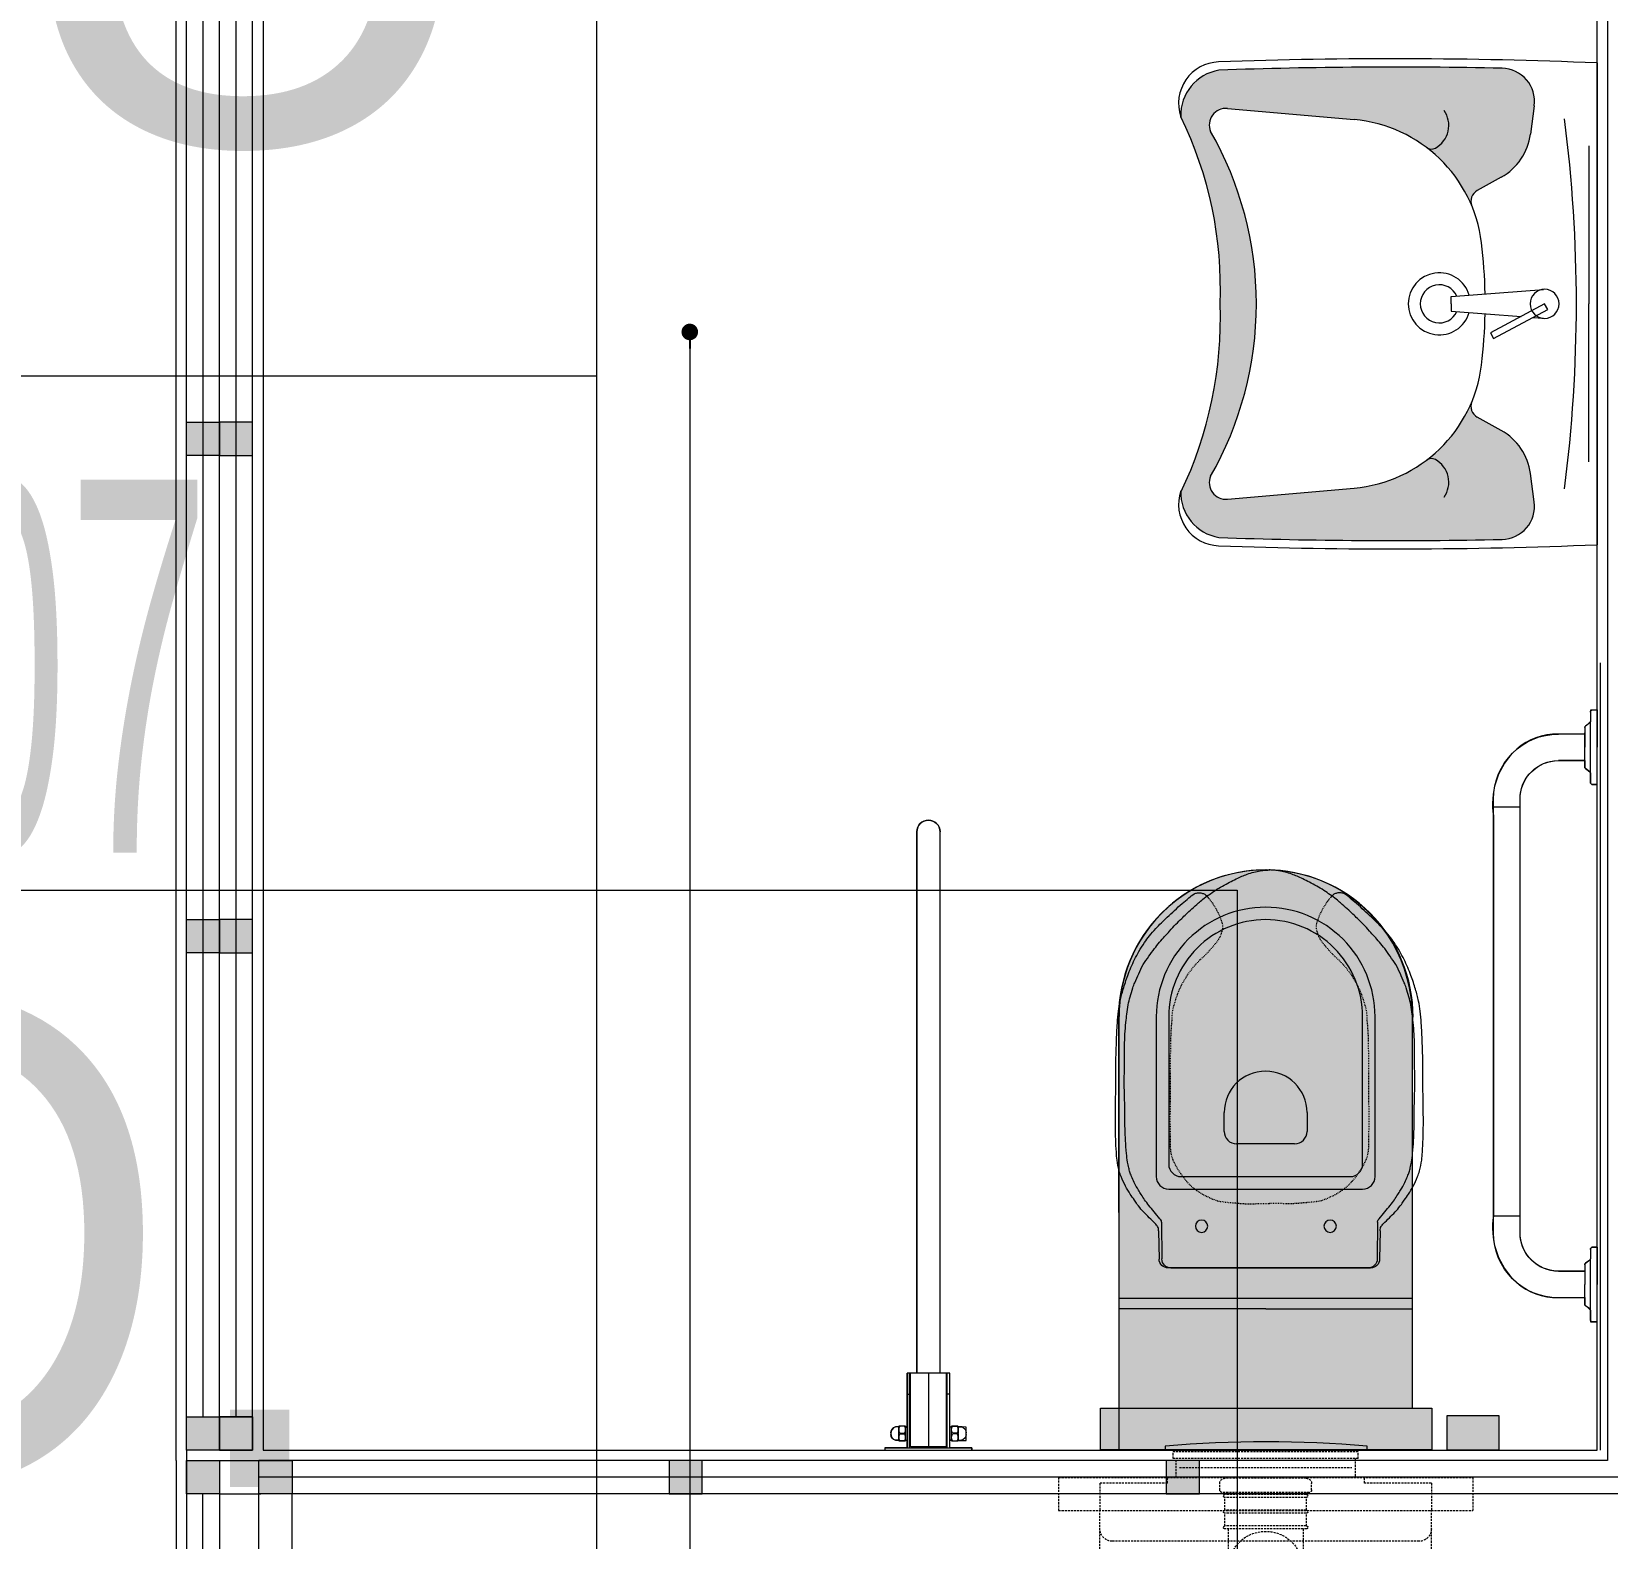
# Model space of a CAD drawing. Extents: x -9058 to 11890, y 0 to 4205.
# Drawn here: x 3387.6 to 3577.8, y 3379.7 to 3561.5 of the extents above; entities that cross this region are included whole.
import ezdxf
from ezdxf.enums import TextEntityAlignment as Align

# ---------------------------------------------------------------- set-up
doc = ezdxf.new("R2010")
doc.units = 0
doc.header["$MEASUREMENT"] = 0
doc.linetypes.add('DASHED2', pattern=[0.375, 0.25, -0.125])
doc.linetypes.add('DOT2', pattern=[0.125, 0, -0.125])
doc.layers.get('0').update_dxf_attribs({"color": 9, "lineweight": 9})
for name, color, linetype, lineweight in [('03S', 255, 'Continuous', 9), ('06D', 9, 'Continuous', 9), ('10', 9, 'Continuous', 9), ('11', 9, 'Continuous', 9), ('40A', 9, 'Continuous', 9), ('M-TEFRIS2-015', 129, 'Continuous', 9), ('M-TEFRIS2-015 @ 20', 129, 'Continuous', 9)]:
    doc.layers.add(name, color=color, linetype=linetype, lineweight=lineweight)
doc.styles.add('Arial', font='arial.ttf', dxfattribs={"height": 2.5})
doc.styles.add('MuuM_TEXT-STANDART', font='ARIALN.TTF')
doc.dimstyles.new('MuuM_Annotative', dxfattribs={"dimscale": 0.1, "dimtxt": 2, "dimasz": 1, "dimexe": 1, "dimexo": 1, "dimgap": 1, "dimtad": 1, "dimdec": 1, "dimrnd": 0.5, "dimdsep": 46, "dimtxsty": 'MuuM_TEXT-STANDART', "dimblk": 'ARCHTICK', "dimcen": 0, "dimdle": 0.15, "dimclrd": 256, "dimclre": 256, "dimclrt": 256, "dimadec": 0, "dimazin": 0, "dimtfac": 5, "dimtdec": 1, "dimtix": 1, "dimtmove": 2, "dimatfit": 3, "dimldrblk": 'DOT', "dimfxl": 3, "dimfxlon": 1, "dimtolj": 1, "dimlwd": -1, "dimlwe": -1, "dimarcsym": 0})

# ---------------------------------------------------------------- blocks, each defined once
blk = doc.blocks.new('h t batı pln')
for p, q in [((-52.5, 0), (52.5, 0)), ((-52.5, -2.999999999985448), (-52.5, 0)), ((52.5, -2.999999999985448), (52.5, 0)), ((-52.5, -2.999999999985448), (52.5, -2.999999999985448)), ((-35.75, -11.86336515245784), (-39.74999999994179, -11.86336515245784)), ((-35.75, -11.86336515245784), (-39.74999999994179, -11.86336515245784)), ((-35.75, -11.61336515245784), (-35.75, -19.51336515245202)), ((-35.75, -19.51336515245202), (-35.75, -11.86336515245784)), ((-28.25, -11.11336515245784), (-35.25, -11.11336515245784)), ((-27.75, -11.61336515245784), (-27.75, -28.38663484755671)), ((-27.75, -12.17257725773379), (-25.75, -12.17257725773379)), ((-25.75, -2.999999999985448), (-25.75, -92.99999999998545)), ((-25.75, -27.82742274226621), (-25.75, -12.17257725773379)), ((-22.75, -2.999999999985448), (-22.75, -92.99999999998545)), ((-21.74999999994179, -3.999999999985448), (-21.74999999994179, -92.99999999998545)), ((21.75, -3.999999999985448), (-21.74999999994179, -3.999999999985448)), ((0, -92.99999999998545), (0, -3.999999999985448)), ((21.75, -3.999999999985448), (21.75, -92.99999999998545)), ((22.75000000005821, -2.999999999985448), (22.75000000005821, -92.99999999998545)), ((25.75000000005821, -2.999999999985448), (25.75000000005821, -92.99999999998545)), ((27.75000000005821, -12.17257725771924), (25.75000000005821, -12.17257725771924)), ((27.75000000005821, -11.61336515244329), (27.75000000005821, -28.38663484754216)), ((28.25000000005821, -11.11336515245784), (35.25000000005821, -11.11336515245784)), ((35.75000000005821, -11.61336515244329), (35.75000000005821, -19.51336515245202)), ((35.75000000005821, -19.51336515245202), (35.75000000005821, -11.86336515242874)), ((35.75000000005821, -11.86336515242874), (39.75, -11.86336515242874)), ((35.75000000005821, -11.86336515242874), (39.75000000011642, -11.86336515242874)), ((-35.75, -28.13663484755671), (-39.74999999994179, -28.13663484755671)), ((-35.75, -28.13663484755671), (-39.74999999994179, -28.13663484755671)), ((-35.75, -19.51336515245202), (-35.75, -28.13663484755671)), ((-35.75, -28.38663484755671), (-35.75, -20.48663484754797)), ((-28.25, -28.88663484754216), (-35.25, -28.88663484754216)), ((-34.5, -19.51336515245202), (-29, -19.51336515245202)), ((-34.5, -20.48663484754797), (-29, -20.48663484754797)), ((-27.75, -27.82742274226621), (-25.75, -27.82742274226621)), ((27.75000000005821, -27.82742274226621), (25.75000000005821, -27.82742274226621)), ((28.25000000005821, -28.88663484754216), (35.25000000005821, -28.88663484754216)), ((34.50000000005821, -19.51336515245202), (29.00000000005821, -19.51336515245202)), ((34.50000000005821, -20.48663484754797), (29.00000000005821, -20.48663484754797)), ((35.75000000005821, -19.51336515245202), (35.75000000005821, -28.13663484754215)), ((35.75000000005821, -28.38663484754216), (35.75000000005821, -20.48663484754797)), ((35.75000000005821, -28.13663484754215), (39.75000000011642, -28.13663484754215)), ((35.75000000005821, -28.13663484754215), (39.75000000011642, -28.13663484754215)), ((-25.75, -67.5), (-22.74999999988359, -67.5)), ((25.75000000005821, -67.5), (22.75000000005821, -67.5)), ((25.75000000005821, -92.99999999998545), (-25.75, -92.99999999998545)), ((-14, -92.99999999998545), (-14, -746)), ((14.00000000005821, -92.99999999998545), (14.00000000005821, -746))]:
    blk.add_line(p, q)
blk.add_lwpolyline([(35.75000000005821, -11.61336515244329), (45.37845855567139, -11.65464564939611), (45.37253734230762, -27.64999999999418), (35.75000000005821, -28.38663484754216, -0.4142135623752261), (35.25000000005821, -28.88663484754216), (28.25000000005821, -28.88663484754216, -0.4142135623720295), (27.75000000005821, -28.38663484754216), (27.75000000005821, -27.82742274226621), (25.75000000005821, -27.82742274226621), (25.75000000005821, -92.99999999998545), (14.00000000005821, -92.99999999998545), (14.00000000005821, -746, -0.99999999999974), (-14, -746), (-14, -92.99999999998545), (-25.75, -92.99999999998545), (-25.75, -27.82742274226621), (-27.75, -27.82742274226621), (-27.75, -28.38663484755671, -0.4142135623656362), (-28.25, -28.88663484754216), (-35.25, -28.88663484754216, -0.4142135623645708), (-35.75, -28.38663484755671), (-35.75, -28.13663484755671), (-39.74999999994179, -28.13663484754215, -0.6926907430215681), (-39.75, -11.86336515245784), (-35.75, -11.86336515245784), (-35.75, -11.61336515245784, -0.4142135623688329), (-35.25, -11.11336515245784), (-28.25, -11.11336515245784, -0.4142135623688329), (-27.75, -11.61336515244329), (-27.75, -12.17257725773379), (-25.75, -12.17257725773379), (-25.75, -2.999999999985448), (-52.5, -2.999999999985448), (-52.5, 0), (52.5, 0), (52.5, -2.999999999985448), (25.75000000005821, -2.999999999985448), (25.75000000005821, -12.17257725771924), (27.75000000005821, -12.17257725771924), (27.75000000005821, -11.61336515244329, -0.4142135623752261), (28.25000000005821, -11.11336515245784, 3.768e-12), (35.25000000005821, -11.11336515245784, -0.4142135623688329)], format="xyb", close=True)
for centre, radius, start, end in [((-38.22732107021147, -18.85267914019641), 7.153255282893407, 102.2903118151455, 181.3942437422629), ((-35.25, -11.61336515244329), 0.5, 90, 180), ((-26.56207706138957, -15.31336515244038), 8.980569056545226, 152.1164294485681, 207.8835705514319), ((-36.93792293855222, -15.31336515244038), 8.980569056545226, 332.1164294485682, 27.88357055143193), ((-28.25, -11.61336515244329), 0.5, 0, 90), ((28.25000000005821, -11.61336515244329), 0.5, 90, 180), ((36.93792293872685, -15.31336515244038), 8.980569056545226, 152.1164294485681, 207.8835705514319), ((26.56207706138957, -15.31336515244038), 8.980569056545226, 332.1164294485682, 27.88357055143193), ((35.25000000005821, -11.61336515244329), 0.5, 0, 90), ((38.2273210703861, -18.85267914019641), 7.153255282893407, 358.6057562577371, 77.70968818485447), ((-38.22732107021147, -21.14732085978904), 7.153255282893407, 178.6057562577371, 257.7096881848545), ((-65.3725373422494, -19.51336515245202), 20, 358.6057562577371, 1.394243742262903), ((-65.3725373422494, -20.48663484754797), 20, 358.6057562577371, 1.394243742262903), ((-35.25, -28.38663484755671), 0.5, 180, 270), ((-26.56207706138957, -24.68663484754507), 8.980569056545226, 152.1164294485681, 207.8835705514319), ((-36.93792293855222, -24.68663484754507), 8.980569056545226, 332.1164294485682, 27.88357055143193), ((-28.25, -28.38663484755671), 0.5, 270, 0), ((28.25000000005821, -28.38663484754216), 0.5, 180, 270), ((36.93792293872685, -24.68663484754507), 8.980569056545226, 152.1164294485681, 207.8835705514319), ((26.56207706138957, -24.68663484754507), 8.980569056545226, 332.1164294485682, 27.88357055143193), ((35.25000000005821, -28.38663484754216), 0.5, 270, 0), ((38.2273210703861, -21.14732085978904), 7.153255282893407, 282.2903118151455, 1.394243742262903), ((65.37253734230764, -19.51336515242292), 20, 178.6057562577371, 181.3942437422629), ((65.37253734230764, -20.48663484754797), 20, 178.6057562577371, 181.3942437422629), ((0, -746), 14, 180, 0)]:
    blk.add_arc(centre, radius, start, end)
blk = doc.blocks.new('45 lik t b')
for p, q in [((-45.28235446524559, 1.819e-12), (-0.2823544652455894, 1.819e-12)), ((-45.28235446524559, 1.819e-12), (-45.28235446524559, -5.499999999998182)), ((44.7176455347544, 0), (-0.2823544652455894, 1.819e-12)), ((44.7176455347544, -5.499999999998182), (44.7176455347544, 0)), ((602.9425501113, 1.819e-12), (647.9425501113, 1.819e-12)), ((602.9425501113, 1.819e-12), (602.9425501113, -5.499999999998182)), ((692.9425501113001, 0), (647.9425501113, 1.819e-12)), ((692.9425501113001, -5.499999999998182), (692.9425501113001, 0)), ((-42.7823544652456, -7.999999999998182), (-31.31159025583111, -7.999999999998182)), ((-31.31159025583111, -7.999999999998182), (30.74688132533629, -7.999999999998182)), ((-29.6841233134146, -8.83752361255756), (-25.88058561707658, -14.16247638743698)), ((-24.25311867466371, -14.99999999999818), (-0.2823544652455894, -14.99999999999818)), ((-16.28191411354055, -14.99999999999818), (-16.28191411354055, -46.49995053399289)), ((23.68840974416889, -14.99999999999818), (-0.2823544652455894, -14.99999999999818)), ((15.71808588645945, -14.99999999999818), (15.71808588645945, -46.49995053399289)), ((29.11941438292343, -8.83752361255756), (25.3158766865854, -14.16247638743698)), ((42.2176455347544, -7.999999999998182), (30.74688132533629, -7.999999999998182)), ((605.4425501113001, -7.999999999998182), (616.9133143207147, -7.999999999998182)), ((616.9133143207147, -7.999999999998182), (678.9717859018821, -7.999999999998182)), ((618.5407812631311, -8.83752361255756), (622.344318959469, -14.16247638743698)), ((623.9717859018818, -14.99999999999818), (647.9425501113, -14.99999999999818)), ((630.4425205441183, -14.99995053399288), (665.4425205441183, -14.99995053399288)), ((631.9425205441183, -14.99995053399288), (631.9425205441183, -46.49995053399289)), ((671.9133143207144, -14.99999999999818), (647.9425501113, -14.99999999999818)), ((663.9425205441185, -14.99995053399288), (663.9425205441185, -46.49995053399289)), ((677.3443189594691, -8.83752361255756), (673.5407812631311, -14.16247638743698)), ((690.4425501113001, -7.999999999998182), (678.9717859018821, -7.999999999998182)), ((62.21808588645946, -92.99995053399289), (82.24024478317733, -92.99995053399289)), ((82.24024478317733, -92.99995053399289), (575.791732728554, -92.99995053399469)), ((82.24024478317733, -92.99995053399289), (82.24024478317733, -124.9999505339929)), ((575.791732728554, -92.99995053399469), (585.4425205441183, -92.99995053399469)), ((575.791732728554, -92.99995053399469), (575.791732728554, -124.9999505339929)), ((62.21808588645946, -124.9999505339929), (82.24024478317733, -124.9999505339929)), ((82.24024478317733, -124.9999505339929), (575.791732728554, -124.9999505339929)), ((575.791732728554, -124.9999505339929), (585.4425205441183, -124.9999505339929))]:
    blk.add_line(p, q)
blk.add_lwpolyline([(585.442109759595, -92.99995053399469), (585.442109759595, -92.99995053399469, 0.3776893869580036), (631.5717800689526, -52.35687098334164), (631.942109759595, -15), (623.9717859018855, -15, -0.2422133274481172), (622.344318959469, -14.1624763874388), (618.5407812631346, -8.837523612563018, 0.2422133274502832), (616.9133143207182, -8), (605.4425501113001, -8, -0.4142135623716032), (602.9425501113, -5.5), (602.9425501113, -1.819e-12), (692.9425501113001, 0), (692.9330252154978, -8), (678.9717859018856, -8, 0.05111385992745), (673.5407812631311, -14.16247638743698, -0.2422133274521752), (671.9133143207182, -15), (663.5921410066658, -15), (663.5921410066658, -53.90418014156967, -0.1892416890484242), (640.9499920827402, -102.007832857138, -0.2348335715597102), (565.4199508628772, -124.9999505339947), (565.4199508628772, -124.9999505339947), (82.52259924842292, -124.9999505339947, -0.2348335715597102), (6.99255802855987, -102.007832857138, -0.1892416890484242), (-15.64959089536569, -53.90418014156967), (-15.64959089536569, -15), (-23.97076420941812, -15, -0.2422133274521752), (-25.59823115183099, -14.16247638743698, 0.05111385992745), (-31.02923579058552, -8), (-44.99047510419769, -8), (-45, 0), (45, -1.819e-12), (45, -5.5, -0.4142135623716032), (42.5, -8), (31.02923579058188, -8, 0.2422133274502832), (29.40176884816537, -8.837523612563018), (25.59823115183099, -14.1624763874388, -0.2422133274481172), (23.97076420941449, -15), (16.00044035170504, -15), (16.37077004234743, -52.35687098334164, 0.3776893869580036), (62.50044035170502, -92.99995053399469)], format="xyb", close=True)
for centre, radius, start, end in [((-42.7823544652456, -5.499999999998182), 2.5, 180, 270), ((-31.31159025583111, -9.99999999999818), 2, 35.53767779193804, 90), ((-24.25311867466371, -12.99999999999818), 2, 215.537677791938, 270), ((23.68840974416889, -12.99999999999818), 2, 270, 324.4623222080619), ((30.74688132533629, -9.99999999999818), 2, 90, 144.4623222080619), ((42.2176455347544, -5.499999999998182), 2.5, 270, 0), ((605.4425501113001, -5.499999999998182), 2.5, 180, 270), ((616.9133143207147, -9.99999999999818), 2, 35.53767779193804, 90), ((623.9717859018818, -12.99999999999818), 2, 215.537677791938, 270), ((671.9133143207144, -12.99999999999818), 2, 270, 324.4623222080619), ((678.9717859018821, -9.99999999999818), 2, 90, 144.4623222080619), ((690.4425501113001, -5.499999999998182), 2.5, 270, 0), ((62.21808588645946, -46.49995053399289), 78.5, 180, 270), ((62.21808588645946, -46.49995053399289), 46.5, 180, 270), ((585.4425205441183, -46.49995053399289), 78.5, 270, 0), ((585.4425205441183, -46.49995053399289), 46.5, 270, 0)]:
    blk.add_arc(centre, radius, start, end)
blk = doc.blocks.new('rez pln')
at = {"linetype": 'DASHED2'}
for p, q in [((18.5, -3.5), (-18.5, -3.5)), ((-20, -5), (-20, -11.5)), ((-4.518749999999272, -9.300000000001091), (-4.518749999999272, -4.5)), ((4.518750000002909, -9.300000000001091), (4.518750000002909, -4.5)), ((20, -5), (20, -11.5)), ((18.5, -7.800000000001091), (-18.5, -7.800000000001091)), ((4.92499996945844, -9.300000100000034), (-4.924999999999272, -9.300000000001091)), ((-4.910000599997146, -9.649355908995858), (-4.910000599997146, -11.2006440910045)), ((4.910000600000785, -9.649355908995858), (-4.910000599997146, -9.649355908995858)), ((4.910000600000785, -11.20064409100996), (-4.910000599997146, -11.20064409100996)), ((4.910000600000785, -9.649355908995858), (4.910000600000785, -11.2006440910045)), ((-25, -15.5), (-25, -11.5)), ((-25, -11.5), (25, -11.5)), ((-20, -14.80000000000109), (-20, -11.5)), ((-4.910000599997146, -11.54935590899549), (-4.910000599997146, -13.10064409100414)), ((4.910000600000785, -11.54935590900277), (-4.910000599997146, -11.54935590900277)), ((4.910000600000785, -13.10064409101687), (-4.910000599997146, -13.10064409101687)), ((4.910000600000785, -11.54935590899549), (4.910000600000785, -13.10064409100414)), ((20, -14.80000000000109), (20, -11.5)), ((25, -15.5), (25, -11.5)), ((-11.84944367137723, -14.80000000000109), (-20, -14.80000000000109)), ((-11.84944367137723, -14.80000000000109), (-11.84944367137723, -15.5)), ((-5.549999999999272, -14), (-5.549999999999272, -14.77267380000012)), ((5.249999989529896, -13.70000009999967), (-5.25, -13.70000000000073)), ((-4.910000599997146, -13.44935590899513), (-4.910000599997146, -13.70000000000073)), ((4.910000600000785, -13.4493559090024), (-4.910000599997146, -13.4493559090024)), ((4.910000600000785, -13.44935590899513), (4.910000600000785, -13.70000000000073)), ((5.550000000002909, -14), (5.550000000002909, -14.77267380000012)), ((20, -14.80000000000109), (11.9400447286207, -14.80000000000109)), ((11.9400447286207, -14.80000000000109), (11.9400447286207, -15.5)), ((-25, -15.5), (25, -15.5)), ((-10.79999999999927, -15.5), (-10.79999999999927, -17.79435496978112)), ((-10.39999999999781, -16.70000000000072), (10.40000000000145, -16.70000000000072)), ((4.895590535554219, -15.39999999999963), (-4.920570597209006, -15.39999999999963)), ((10.80000000000291, -17.79435496978112), (10.80000000000291, -15.5)), ((11.15000000000145, -17.79435496978112), (-11.14999999999781, -17.79435496978112)), ((-11.14999999999781, -17.79435496978112), (-11.14999999999781, -18.5943549697804)), ((11.15000000000145, -18.5943549697804), (-11.14999999999781, -18.5943549697804)), ((11.15000000000145, -17.79435496978112), (11.15000000000145, -18.5943549697804))]:
    blk.add_line(p, q, dxfattribs=at)
for centre, radius, start, end in [((0, -4.5), 4.5, 7.662256000009674, 172.3377439999903), ((-18.5, -5), 1.5, 90, 180), ((18.5, -5), 1.5, 0, 90), ((0, -4.5), 4.5, 172.3377439999903, 7.662256000009674), ((-18.5, -9.300000000001091), 1.5, 90, 180), ((-4.924999999999272, -9.475000000000364), 0.1749999, 89.9999900000511, 274.916905983694), ((4.925000000002909, -9.475000000000364), 0.1749999, 265.0830940163061, 90.00000999994889), ((18.5, -9.300000000001091), 1.5, 0, 90), ((-4.924999999999272, -11.375), 0.1749999, 85.08309401630612, 274.916905983694), ((4.925000000002909, -11.375), 0.1749999, 265.0830940163061, 94.91690598369385), ((-4.924999999999272, -13.27499999999963), 0.1749999, 85.08309401630612, 274.916905983694), ((4.925000000002909, -13.27499999999963), 0.1749999, 265.0830940163061, 94.91690598369385), ((-4.908080566379794, -14.75803413862559), 0.6420873523449439, 181.3064792407034, 271.1146009783682), ((-5.25, -14), 0.2999999, 89.99999800001022, 180.000008999954), ((4.908080566383432, -14.75803413862559), 0.6420873523449439, 268.8853990216318, 358.6935207592966), ((5.25, -14), 0.2999999, 359.9999909999417, 90.00000199998976)]:
    blk.add_arc(centre, radius, start, end, dxfattribs=at)
blk = doc.blocks.new('tvl.kapağı')
for p, q in [((44.92240010769456, 133.6628199117258), (10.75797560214414, 133.0664776639314)), ((0, 0), (-0.0136572069168324, 122.1039582167286)), ((0, 119.2137569246697), (0, 0.4676069371053018)), ((55.2656455096876, 130.4641819992685), (10.94830984517466, 130.2136354752583)), ((0, 0), (-0.0136572069168324, -122.1039582167286)), ((0, -118.7461499875644), (0, 0)), ((77.7479883291817, 1.357096183812245), (77.74798832734814, -4.656613e-10)), ((77.7479883291817, -1.357096183812245), (77.74798832734814, 4.656613e-10)), ((44.92240010769456, -133.6628199116676), (10.75797560214414, -133.0664776638732)), ((55.2656455096876, -129.9965750621631), (10.94830984517466, -129.7460285380948))]:
    blk.add_line(p, q)
for centre, radius, start, end in [((10.94930568747804, 122.105184413318), 10.96296296296296, 90.99999999945534, 180.0064084756949), ((11.00000000001455, 119.2137569246697), 11, 90.26923987442852, 180), ((10.94930568747804, -122.1051844132598), 10.96296296296296, 179.9935915243051, 269.0000000005447), ((11.00000000001455, -118.7461499875644), 11, 180, 269.7307601255715)]:
    blk.add_arc(centre, radius, start, end)
for points in [[(44.92240010999375, 133.6628199126571), (47.84357713989446, 133.9484888537554), (51.75457860389724, 136.2010812314111), (55.26859927436453, 139.4035149919218), (62.45703657975536, 146.6776915676891), (76.72072338826547, 159.3285798667348), (81.92573175957659, 162.8854709278676), (89.09629961552855, 167.8305917761754), (98.62373759683395, 173.5389430515351), (110.2064262606727, 178.8499142012442), (117.128567974185, 181.2633798879687), (130.017004821304, 183.853196758253), (139.8056412269798, 184.6558877584175), (155.8858177873335, 185.4420320591307), (174.1379409090732, 185.8508854424581), (203.6096067182661, 185.5529627866926), (228.1649252766801, 185.2775386394933), (254.2404403354594, 185.0828064559609), (272.9200569902314, 184.470141939295), (295.3537872283487, 183.3633851166814), (309.7169164368678, 181.935232650896), (322.0392853185913, 180.0743084755377), (336.2373364412925, 176.3686875815619), (352.8945492064522, 170.918816031015), (372.1185272628936, 162.589278562169), (381.6896512828244, 157.4128689836361), (392.6350661799661, 150.6176904719905), (400.6385135354794, 144.7279304422554), (409.4038346675807, 137.100398043869), (423.1347302428621, 123.2773474577698), (439.5418847947876, 105.3309350160998), (446.5001523683749, 97.2927625484881), (451.2961956155631, 90.75129191135055), (452.5076134757109, 86.72872710245429), (452.1324972067377, 81.39675752917537), (450.8457784562632, 77.99852185708005), (447.3704607394465, 74.25519532675389)], [(44.92240010999375, -133.6628199127153), (47.84357713989446, -133.9484888538136), (51.75457860389724, -136.2010812314111), (55.26859927436453, -139.40351499198), (62.45703657975536, -146.6776915677474), (76.72072338826547, -159.328579866793), (81.92573175957659, -162.8854709283914), (89.09629961552855, -167.8305917761754), (98.62373759683395, -173.5389430515934), (110.2064262606727, -178.8499142013024), (117.128567974185, -181.263379888027), (130.017004821304, -183.8531967583112), (139.8056412269798, -184.6558877584175), (155.8858177873335, -185.4420320591889), (174.1379409090732, -185.8508854425163), (203.6096067182661, -185.5529627867508), (228.1649252766801, -185.2775386395515), (254.2404403354594, -185.0828064560191), (272.9200569902314, -184.4701419393532), (295.3537872283487, -183.3633851167396), (309.7169164368678, -181.9352326509543), (322.0392853185913, -180.0743084760033), (336.2373364412925, -176.3686875815619), (352.8945492064522, -170.9188160315389), (372.1185272628936, -162.5892785622272), (381.6896512828244, -157.4128689836943), (392.6350661799661, -150.6176904725143), (400.6385135354794, -144.7279304423136), (409.4038346675807, -137.1003980439272), (423.1347302428621, -123.2773474577698), (439.5418847947876, -105.3309350160998), (446.5001523683749, -97.29276254854632), (451.2961956155631, -90.75129191140877), (452.5076134757109, -86.72872710245429), (452.1324972067377, -81.39675752923355), (450.8457784562632, -77.99852185713826), (447.3704607394465, -74.2551953268703)]]:
    blk.add_spline(points, degree=3)
for points in [[(55.2656455096876, 130.4641819993267), (55.88192710108707, 130.5268883291865), (57.47436915236175, 130.6889184757019), (61.42907985695638, 134.4776794762583), (67.69529326690825, 139.0461031679879), (75.00658398732777, 145.7378132655867), (82.00201321288478, 150.806501153449), (88.2987906231283, 154.8169906242401), (95.08531790690904, 159.2140432536252), (102.3695232687605, 163.2736197734484), (109.7951942565414, 166.3880276722484), (115.553792276798, 169.0157952272566), (121.4561289413104, 170.0982049517915), (128.816182044291, 172.1145469516632), (139.9020355868852, 173.0042907246388), (153.2629304111469, 174.0842169912648), (172.2812513394165, 174.9193195101106), (196.1356465295394, 174.64611966355), (223.455842573996, 175.9344070850638), (247.7718707392051, 174.9977935138158), (271.4283118866006, 175.3949027532362), (290.3190862028569, 174.3684703778126), (306.7148622473033, 172.3396695508272), (317.0818808024633, 171.1794048697338), (327.5360090873728, 168.2984617869952), (336.52729625348, 165.8792919210391), (345.7904621439084, 162.1724056682433), (355.1041184058703, 157.9947870412143), (366.2306790856237, 153.1466693071998), (375.7149520131933, 145.8129691675422), (384.9968744806101, 139.6119563546963), (392.8229060123558, 133.0551864883164), (399.9232570089662, 126.9627374263364), (407.0184630633303, 120.1934071924188), (414.6303568671283, 113.7139243482379), (421.141803997918, 106.7282281089574), (427.3417284077295, 100.4670670771738), (433.5369400001073, 93.68920049420556), (439.3897745173743, 86.90726345183793), (445.5231430770072, 80.36803474806949), (450.2246344281302, 73.37608993129106), (455.7322312187024, 65.6232761775609), (460.8167369707078, 57.26822052896022), (465.1842017063318, 48.63002568401862), (469.1547011616058, 40.76305312861222), (472.6082825643679, 33.74439409060869), (475.3190366874186, 26.63173293566797), (477.6858489630976, 19.34286836237879), (479.0558434949635, 12.65028047910891), (479.8197865308611, 7.036589443334378), (480.1099680025654, 3.133449695305898), (480.2029221476113, 0.6739422463579104), (480.2279976224817, -0.1532120368210599)], [(55.2656455096876, -129.9965750621631), (55.88192710108707, -130.0592813920229), (57.47436915236175, -130.2213115385966), (61.42907985695638, -134.010072539153), (67.69529326690825, -138.5784962308826), (75.00658398732777, -145.2702063284232), (82.00201321288478, -150.3388942163437), (88.2987906231283, -154.3493836870766), (95.08531790690904, -158.74643631652), (102.3695232687605, -162.8060128363431), (109.7951942565414, -165.9204207351431), (115.553792276798, -168.5481882901513), (121.4561289413104, -169.6305980146862), (128.816182044291, -171.6469400145579), (139.9020355868852, -172.5366837875335), (153.2629304111469, -173.6166100541595), (172.2812513394165, -174.4517125729471), (196.1356465295394, -174.1785127264447), (223.455842573996, -175.4668001479585), (247.7718707392051, -174.5301865767105), (271.4283118866006, -174.9272958161309), (290.3190862028569, -173.9008634407073), (306.7148622473033, -171.8720626137219), (317.0818808024633, -170.7117979325703), (327.5360090873728, -167.8308548498316), (336.52729625348, -165.4116849838756), (345.7904621439084, -161.704798731138), (355.1041184058703, -157.527180104109), (366.2306790856237, -152.6790623700945), (375.7149520131933, -145.3453622304369), (384.9968744806101, -139.144349417591), (392.8229060123558, -132.5875795512111), (399.9232570089662, -126.4951304892311), (407.0184630633303, -119.7258002552553), (414.6303568671283, -113.2463174111326), (421.141803997918, -106.2606211718521), (427.3417284077295, -99.99946014006856), (433.5369400001073, -93.22159355710028), (439.3897745173743, -86.43965651473265), (445.5231430770072, -79.90042781096417), (450.2246344281302, -72.90848299418576), (455.7322312187024, -65.15566924045561), (460.8167369707078, -56.80061359185493), (465.1842017063318, -48.16241874691332), (469.1547011616058, -40.29544619144871), (472.6082825643679, -33.27678715344518), (475.3190366874186, -26.16412599856267), (477.6858489630976, -18.87526142527349), (479.0558434949635, -12.18267354200361), (479.8197865308611, -6.568982506170868), (480.1099680025654, -2.665842758200597), (480.2029221476113, -0.2063353092526086), (480.2279976224817, 0.6208189739845693)]]:
    blk.add_open_spline(points, degree=3, knots=[0, 0, 0, 0, 0.6700532763922626, 1.731385504310272, 5.799522287969518, 9.41460044357532, 12.61863329846905, 15.34817424779392, 17.66654443234238, 21.56246360259013, 24.54022236857204, 26.57995382049091, 28.5255087450215, 31.14581246993157, 35.00793205402189, 40.77260681212568, 45.98708491276253, 56.04344065976966, 67.14543867126407, 76.20652589984756, 82.93151531742008, 93.30576356603294, 97.07954286501759, 101.2083568510413, 104.8122471062238, 109.0509457687034, 111.4939945292927, 115.829945888912, 120.3568031812599, 124.8396514433511, 129.0229425527308, 132.7000238135646, 136.114809521542, 139.3680327141389, 143.5409057119618, 147.1541736607482, 149.9166437635201, 153.284946598102, 157.3030261477852, 159.8263929024524, 163.1811120875135, 166.5951597241312, 170.3470883989259, 173.9792838949526, 177.2942213306057, 180.093784913042, 182.6212015651132, 185.7041462940067, 188.5570412747309, 190.1601441709784, 191.9666358702912, 192.8816592740015, 192.8816592740015, 192.8816592740015, 192.8816592740015])
at = {"linetype": 'DOT2'}
for points in [[(447.3704607394465, 74.25519532593898), (446.0789472392352, 73.20167902548566), (443.4489891318227, 71.05636367923579), (439.3282300381251, 67.9516464844346), (434.7114744228456, 65.37994877132587), (430.336492814924, 62.70004136068746), (425.8988636809808, 60.56697698135394), (421.4587845095373, 58.8678498454974), (417.1557152500026, 57.413061522122), (412.8991311302088, 56.38378009479493), (408.752418813121, 56.4674878224032), (404.7159438088129, 57.7926241637324), (400.2649804308602, 59.22792478918563), (395.3497354185675, 61.78783342486713), (390.9017875763238, 65.319211454771), (384.2367994306114, 71.06484361359615), (376.757301735488, 77.71545983682155), (369.7317869922408, 86.01253055199051), (362.7940305135127, 92.04073213611264), (355.078669066861, 97.73647323722251), (347.7767015654827, 102.6066192064318), (340.773852233804, 106.5217084888718), (335.3382551425311, 108.9369284754502), (329.1496174871281, 111.5147210076102), (323.3736840949423, 113.3925722536514), (317.3118806477287, 115.1252573201782), (310.4230414691265, 117.4300288252416), (302.327177780433, 117.4987356798956), (291.0240046588878, 118.4883337102365), (278.1606791185623, 119.3096980886184), (248.5993369450298, 119.6024095042376), (205.2036276193685, 119.8053454149049), (163.9835437505389, 120.024799041159), (139.7892254917824, 119.4470907093491), (133.3945042183914, 117.7765531859477), (127.5654314116691, 115.3097637604805), (120.8814147550438, 111.678653111041), (113.5879274803446, 106.7476156800985), (106.6742620244331, 101.9867629688233), (101.6183228591253, 97.27336239482973), (97.4872346761258, 92.86210459878204), (94.01469296032155, 88.68093023612164), (91.45218245990691, 84.3419017281849), (88.23451223011944, 79.4572069348651), (85.4759537299542, 73.5617353041307), (82.50543137307977, 67.1380422199145), (80.5221321687568, 61.19661905465183), (79.8516927593446, 55.63654617476277), (79.09613856204669, 50.06350194994592), (78.66686835698783, 42.21346333133988), (77.20222227265184, 29.97960376966512), (77.69136325040017, 15.71946234221104), (77.74170741022681, 5.529125663917512), (77.74798833056411, 1.357096183986868)], [(447.3704607394465, -74.25519532593898), (446.0789472392352, -73.20167902554384), (443.4489891318227, -71.05636367923579), (439.3282300381251, -67.9516464844346), (434.7114744228456, -65.37994877138408), (430.336492814924, -62.70004136068746), (425.8988636809808, -60.56697698141215), (421.4587845095373, -58.86784984555561), (417.1557152500026, -57.41306152218021), (412.8991311302088, -56.38378009479493), (408.752418813121, -56.46748782246141), (404.7159438088129, -57.79262416379061), (400.2649804308602, -59.22792478924384), (395.3497354185675, -61.78783342492535), (390.9017875763238, -65.3192114548292), (384.2367994306114, -71.06484361365438), (376.757301735488, -77.71545983687975), (369.7317869922408, -86.01253055199051), (362.7940305135127, -92.04073213611264), (355.078669066861, -97.73647323728073), (347.7767015654827, -102.60661920649), (340.773852233804, -106.5217084888718), (335.3382551425311, -108.9369284755084), (329.1496174871281, -111.5147210076684), (323.3736840949423, -113.3925722536514), (317.3118806477287, -115.1252573201782), (310.4230414691265, -117.4300288257072), (302.327177780433, -117.4987356799538), (291.0240046588878, -118.4883337102947), (278.1606791185623, -119.3096980886184), (248.5993369450298, -119.6024095042958), (205.2036276193685, -119.8053454149049), (163.9835437505389, -120.0247990412172), (139.7892254917824, -119.447090709873), (133.3945042183914, -117.7765531860059), (127.5654314116691, -115.3097637605387), (120.8814147550438, -111.6786531110992), (113.5879274803446, -106.7476156801567), (106.6742620244331, -101.9867629688815), (101.6183228591253, -97.27336239488797), (97.4872346761258, -92.86210459884022), (94.01469296032155, -88.68093023617985), (91.45218245990691, -84.3419017281849), (88.23451223011944, -79.45720693492329), (85.4759537299542, -73.56173530418891), (82.50543137307977, -67.1380422199727), (80.5221321687568, -61.19661905465183), (79.8516927593446, -55.63654617522843), (79.09613856204669, -50.06350195000414), (78.66686835698783, -42.21346333139807), (77.20222227265184, -29.97960376972333), (77.69136325040017, -15.71946234226925), (77.74170741022681, -5.529125663917512), (77.74798833056411, -1.357096184045076)]]:
    blk.add_open_spline(points, degree=3, knots=[0, 0, 0, 0, 0.0099303078840834, 0.0202214639476569, 0.0306674113036891, 0.0413662922671774, 0.05077130422808099, 0.0599409715351139, 0.0696672662063726, 0.0778302563202575, 0.0859125169484803, 0.0939614210125664, 0.103009703103111, 0.1137759867318043, 0.126730312883042, 0.1367355496201449, 0.1662266263006691, 0.1861919515013106, 0.2013390883485743, 0.2208384309353859, 0.2433028421980541, 0.2535619908139855, 0.2685861645085913, 0.2786958049533474, 0.2934882306417764, 0.3047056292178824, 0.3163006626400747, 0.3365139971305232, 0.3523789809460061, 0.3840150707634238, 0.4131940484886942, 0.5284739582337054, 0.6423389848857326, 0.6592048238962145, 0.6720996948564969, 0.6814003812893334, 0.6968719806334255, 0.7173061467746228, 0.7338401303842605, 0.7467808720034, 0.7583704268323515, 0.7698560999462449, 0.7790405043561498, 0.7883449367323258, 0.8046691275868322, 0.8176948549743649, 0.8305398091446875, 0.8417373072219202, 0.8509783933422138, 0.8644653879042679, 0.888507459553514, 0.9243506195667752, 0.9492095782562294, 0.9492095782562294, 0.9492095782562294, 0.9492095782562294], dxfattribs=at)
blk = doc.blocks.new('1x11')
at = {"layer": '03S', "ltscale": 2}
h = blk.add_hatch(color=256, dxfattribs=at)
h.dxf.hatch_style = 1
h.paths.add_polyline_path([(-40, 5.000000000596629), (-40, 0), (0, 0), (0, 5.000000000596629)])
at = {"color": 0, "ltscale": 2}
blk.add_lwpolyline([(-40, 0), (0, 0), (0, 5.000000000596629), (-40, 5.000000000596629), (-40, 0)], dxfattribs=at)
blk = doc.blocks.new('_ArchTick')
at = {"color": 0, "linetype": 'ByBlock', "const_width": 0.15}
blk.add_lwpolyline([(-0.5, -0.5), (0.5, 0.5)], dxfattribs=at)
blk = doc.blocks.new('_Dot')
at = {"color": 0, "linetype": 'ByBlock', "lineweight": -2}
blk.add_line((-0.5, 0), (-1, 0), dxfattribs=at)
at = {"color": 0, "linetype": 'ByBlock', "const_width": 0.5}
blk.add_lwpolyline([(-0.25, 0, 1), (0.25, 0, 1)], format="xyb", close=True, dxfattribs=at)
blk = doc.blocks.new('0a_roomno2')
blk.add_lwpolyline([(30.00000000000011, -16.00000000000324), (1.137e-13, -16.00000000000324), (1.137e-13, 5.68e-14), (30.00000000000011, 5.68e-14)], close=True)
for points in [[(1.137e-13, 5.68e-14), (30.00000000000011, 5.68e-14)], [(1.137e-13, -4.999999999999943), (30.00000000000011, -4.999999999999943)]]:
    blk.add_lwpolyline(points)
at = {"layer": '40A'}
blk.add_lwpolyline([(1.137e-13, 5.68e-14), (30.00000000000011, 5.68e-14)], dxfattribs=at)
at = {"style": 'Arial'}
blk.add_attdef('ODANO', (1.137e-13, 1.505000000001871), '', height=3, dxfattribs=at)
blk.add_attdef('MEKANADI', text='', height=3, dxfattribs=at).set_placement((0.525000000000091, -4.75000000000216), align=Align.BOTTOM_LEFT)
at = {"style": 'MuuM_TEXT-STANDART', "width": 0.6}
for tag, p in [('YER01', (15.00000000000011, -7.00000000000216)), ('TAVAN01', (20.62500000000011, -7.00000000000216)), ('DUVAR01', (26.25000000000011, -7.00000000000216)), ('YER02', (15.00000000000011, -10.37500000000216)), ('TAVAN02', (20.62500000000011, -10.37500000000216)), ('DUVAR02', (26.25000000000011, -10.37500000000216)), ('YER03', (15.00000000000011, -13.75000000000216)), ('TAVAN03', (20.62500000000011, -13.75000000000216)), ('DUVAR03', (26.25000000000011, -13.75000000000216))]:
    blk.add_attdef(tag, text='', height=2.25, dxfattribs=at).set_placement(p, align=Align.MIDDLE_CENTER)
at = {"style": 'MuuM_TEXT-STANDART'}
blk.add_attdef('M2', text='', height=2.25, dxfattribs=at).set_placement((1.323133357391952, -7.804617278130423), align=Align.MIDDLE_LEFT)
at = {"style": 'MuuM_TEXT-STANDART', "width": 0.6}
blk.add_attdef('TEMIZTAVANYUKSEKLIGI', text='', height=2.25, dxfattribs=at).set_placement((2.700000000000102, -13.16192901902428), align=Align.MIDDLE_LEFT)
blk = doc.blocks.new('*U650')
at = {"layer": 'M-TEFRIS2-015 @ 20'}
ref = blk.add_blockref('0a_roomno2', (2855.813537051057, 3619.963473430953), dxfattribs=dict(at, xscale=20, yscale=20, zscale=20))
ref.add_attrib('MEKANADI', 'YANGIN HOLÜ', dxfattribs={"layer": '0', "height": 60, "style": 'Arial'}).set_placement((2866.31353705105, 3529.963473430906), align=Align.BOTTOM_LEFT)
ref.add_attrib('DUVAR01', 'D07', dxfattribs={"layer": '0', "height": 45, "style": 'MuuM_TEXT-STANDART', "width": 0.6}).set_placement((3380.813537051057, 3484.963473430906), align=Align.MIDDLE_CENTER)
blk = doc.blocks.new('prf-10x10')
h = blk.add_hatch(color=255)
h.dxf.hatch_style = 1
h.paths.add_polyline_path([(-5, -5), (5, -5), (5, 5), (-5, 5)])
at = {"layer": '10'}
blk.add_lwpolyline([(-5, -5), (5, -5), (5, 5), (-5, 5)], close=True, dxfattribs=at)
blk = doc.blocks.new('*U593')
at = {"layer": '06D'}
for points in [[(0, 4), (27.99999999999955, 4)], [(0, 0), (27.99999999999955, 0)]]:
    blk.add_lwpolyline(points, dxfattribs=at)
at = {"layer": '11'}
blk.add_lwpolyline([(0, 5.25), (27.99999999999955, 5.25)], dxfattribs=at)
at = {"layer": '10', "xscale": 0.4, "yscale": 0.4, "rotation": 270}
for p in [(2, 2), (25.99999999999955, 2)]:
    blk.add_blockref('prf-10x10', p, dxfattribs=at)
blk = doc.blocks.new('*U672')
at = {"layer": 'M-TEFRIS2-015 @ 20'}
ref = blk.add_blockref('0a_roomno2', (2933.130424139413, 3457.914205942345), dxfattribs=dict(at, xscale=20, yscale=20, zscale=20))
ref.add_attrib('MEKANADI', 'M03 Y.MERD.', dxfattribs={"layer": '0', "height": 60, "style": 'Arial', "width": 0.9}).set_placement((2943.630424139406, 3367.914205942301), align=Align.BOTTOM_LEFT)

msp = doc.modelspace()

# ---------------------------------------------------------------- hatches: boundary and pattern name
at = {"layer": 'M-TEFRIS2-015'}
for points in [[(3547.226556969531, 3506.444774033987), (3531.931555589251, 3505.094072003014, -0.565310066019547), (3529.912882233047, 3507.863696745515, 0.1303693187539672), (3535.431014597872, 3528.667461619456, 0.1303693187539934), (3529.912882233043, 3549.471226493397, -0.5653100660188743), (3531.931555589251, 3552.240851235894), (3547.226556969531, 3550.890149204924, -0.2794990347521407), (3561.438103547397, 3540.459147280244, -0.3806393003806937), (3562.093697139921, 3542.343154213961), (3564.988558147096, 3543.956771732106, 0.2368870987634509), (3568.519617776216, 3549.150534608636), (3568.972416164365, 3552.563874151479, 0.4468362865804045), (3565.094355937214, 3557.088937568142, 0.014295503269055), (3530.907286124196, 3556.856917144678, 0.3732539611125502), (3526.316013538847, 3551.246622560118, -0.1239968472408372), (3531.057568860332, 3528.667461619452, -0.1219093919629055), (3526.313745104305, 3505.929892401969, 0.3651184990875944), (3530.907286124112, 3500.478006094234, 0.0142955032690899), (3565.094355937214, 3500.24598567077, 0.4468362865803981), (3568.972416164365, 3504.771049087432), (3568.519617776216, 3508.184388630272, 0.2368870987634877), (3564.988558147096, 3513.378151506806), (3562.093697139921, 3514.991769024948, -0.3806393003807654), (3561.438103547397, 3516.875775958668, -0.2794990347521509)], [(3558.476576815629, 3394.552280978403), (3564.678471168482, 3394.552280978403), (3564.678471168482, 3390.373106777772), (3558.476576815629, 3390.373106777772)]]:
    msp.add_hatch(color=256, dxfattribs=at).paths.add_polyline_path(points)
h = msp.add_hatch(color=256, dxfattribs=at)
h.dxf.hatch_style = 1
h.paths.add_polyline_path([(3406.30756885987, 3514.373106777772), (3406.30756885987, 3510.373106777772), (3410.30756885987, 3510.373106777772), (3410.30756885987, 3514.373106777772)])
h = msp.add_hatch(color=256, dxfattribs=at)
h.dxf.hatch_style = 1
h.paths.add_polyline_path([(3410.30756885987, 3514.373106777772), (3410.30756885987, 3510.373106777772), (3414.30756885987, 3510.373106777772), (3414.30756885987, 3514.373106777772)])
h = msp.add_hatch(color=256, dxfattribs=at)
h.dxf.hatch_style = 1
h.paths.add_polyline_path([(3518.861528767876, 3442.674396969715), (3518.857431591334, 3390.373106777655), (3554.257707044328, 3390.373106777655), (3554.261804114232, 3442.671623741497, 1)])
h = msp.add_hatch(color=256, dxfattribs=at)
h.dxf.hatch_style = 1
h.paths.add_polyline_path([(3406.30756885987, 3454.373106777775), (3406.30756885987, 3450.373106777772), (3410.30756885987, 3450.373106777772), (3410.30756885987, 3454.373106777775)])
h = msp.add_hatch(color=256, dxfattribs=at)
h.dxf.hatch_style = 1
h.paths.add_polyline_path([(3410.30756885987, 3454.373106777775), (3410.30756885987, 3450.373106777772), (3414.30756885987, 3450.373106777772), (3414.30756885987, 3454.373106777775)])
h = msp.add_hatch(color=256, dxfattribs=at)
h.dxf.hatch_style = 1
h.paths.add_polyline_path([(3406.30756885987, 3394.373106777775), (3406.30756885987, 3390.373106777775), (3410.30756885987, 3390.373106777775), (3410.30756885987, 3394.373106777775)])
h = msp.add_hatch(color=256, dxfattribs=at)
h.dxf.hatch_style = 1
h.paths.add_polyline_path([(3410.30756885987, 3394.373106777775), (3410.30756885987, 3390.373106777775), (3414.30756885987, 3390.373106777775), (3414.30756885987, 3394.373106777775)])
h = msp.add_hatch(color=256, dxfattribs=at)
h.dxf.hatch_style = 1
edge = h.paths.add_edge_path()
edge.add_line((3548.815636127276, 3390.373106777655), (3548.815636127276, 3390.873106777655))
edge.add_arc((3536.615636127264, 3242.624269825514), 148.7499837232372, 85.29549818317281, 94.70450181682716)
edge.add_line((3524.415636127253, 3390.873106777655), (3524.415636127253, 3390.373106777655))
edge.add_line((3524.415636127253, 3390.373106777655), (3548.815636127276, 3390.373106777655))
h = msp.add_hatch(color=256, dxfattribs=at)
h.dxf.hatch_style = 1
h.paths.add_polyline_path([(3464.557568859696, 3385.123106777772), (3468.557568859696, 3385.123106777772), (3468.557568859696, 3389.123106777772), (3464.557568859696, 3389.123106777772)])
h = msp.add_hatch(color=256, dxfattribs=at)
h.dxf.hatch_style = 1
h.paths.add_polyline_path([(3524.557568859696, 3385.123106777772), (3528.557568859696, 3385.123106777772), (3528.557568859696, 3389.123106777772), (3524.557568859696, 3389.123106777772)])

# ---------------------------------------------------------------- linework, layer by layer
for p, q in [((3576.557568860334, 3390.373106777775), (3576.557568860334, 3610.373106649617)), ((3577.807568860333, 3611.373106777772), (3577.807568860333, 3389.123106777772)), ((3576.557568860332, 3557.729806520934), (3576.557568860332, 3499.605116717978)), ((3531.931555589251, 3552.240851235894), (3547.226556969531, 3550.890149204924)), ((3568.972416164365, 3552.563874151479), (3568.519617776216, 3549.150534608636)), ((3575.557568860332, 3547.744172510394), (3575.557568860332, 3528.667461619456)), ((3564.988558147096, 3543.956771732106), (3562.093697139921, 3542.343154213961)), ((3575.557568860332, 3509.590750728517), (3575.557568860332, 3528.667461619456)), ((3564.988558147096, 3513.378151506806), (3562.093697139921, 3514.991769024948)), ((3568.972416164365, 3504.771049087429), (3568.519617776216, 3508.184388630272)), ((3531.931555589251, 3505.094072003014), (3547.226556969531, 3506.444774033987)), ((3518.811675724711, 3442.611931029171), (3518.857431591334, 3395.422289552213)), ((3518.857431591335, 3442.672822409355), (3518.857431591334, 3390.373106777655)), ((3523.357431591218, 3442.672841050067), (3523.357431591277, 3423.373106777655)), ((3524.857431591218, 3442.672847263619), (3524.857431591276, 3424.873106777655)), ((3548.257707044387, 3424.873106777655), (3548.257707044445, 3442.672847263619)), ((3549.757707044328, 3423.373106777655), (3549.757707044387, 3442.672841050067)), ((3554.257707044328, 3395.422289552213), (3554.257707044329, 3442.672822409413)), ((3554.261804167551, 3406.37306817579), (3554.261804167551, 3442.672822883689)), ((3531.549703271091, 3428.832924827106), (3531.549703271091, 3431.094246176524)), ((3541.549703271091, 3431.094246176524), (3541.549703271091, 3428.832924827106)), ((3540.049703271091, 3427.332924827106), (3533.049703271091, 3427.332924827106)), ((3524.857431591276, 3421.873106777655), (3548.257707044328, 3421.873106777655)), ((3526.357431591277, 3423.373106777655), (3546.757707044387, 3423.373106777655)), ((3518.857431591334, 3408.710866066382), (3554.257707044328, 3408.710866066382)), ((3536.557569317832, 3407.410688126447), (3518.857431591334, 3407.410688126447)), ((3536.557569317832, 3407.410688126447), (3554.257707044328, 3407.410688126447)), ((3415.55756885987, 3390.373106777775), (3576.557568860334, 3390.373106777775)), ((3536.557569317832, 3390.373106777655), (3518.857431591334, 3390.373106777655)), ((3536.557569317832, 3390.373106777655), (3554.257707044328, 3390.373106777655)), ((3577.807568860333, 3389.123106777772), (3415.057568859696, 3389.123106777772)), ((3528.557568859696, 3389.123106777772), (3524.557568859696, 3389.123106777772)), ((3524.557568859696, 3389.123106777772), (3524.557568859696, 3385.123106777772)), ((3528.557568859696, 3385.123106777772), (3528.557568859696, 3389.123106777772)), ((3704.557568859698, 3387.123106777713), (3415.057568859696, 3387.123106777713)), ((3709.807568859695, 3385.123106777713), (3415.057568859696, 3385.123106777713)), ((3524.557568859696, 3385.123106777772), (3528.557568859696, 3385.123106777772))]:
    msp.add_line(p, q, dxfattribs=at)
for points in [[(3405.057568859812, 3390.373106777775), (3405.057568859812, 3620.373106777772)], [(3406.307568859812, 3390.373106777775), (3406.307568859812, 3620.373106777772)], [(3408.307568859812, 3620.373106777772), (3408.307568859812, 3394.373106777775)], [(3410.307568859812, 3390.373106777775), (3410.307568859812, 3620.373106777772)], [(3410.307568859812, 3390.373106777775), (3410.307568859812, 3620.373106777772)], [(3412.307568859812, 3394.373106777775), (3412.307568859812, 3620.373106777772)], [(3414.30756885987, 3390.373106777775), (3414.30756885987, 3620.373106777772)], [(3415.55756885987, 3620.373106777772), (3415.55756885987, 3390.373106777775)], [(3558.929784889792, 3528.667461619456), (3558.929784889792, 3528.667461619456), (3558.929784889792, 3529.533393131236), (3570.083874994497, 3530.412056943007)], [(3558.929784889792, 3528.667461619456), (3558.929784889792, 3528.667461619456), (3558.929784889792, 3527.801530107672), (3567.37965688004, 3527.135891166063)], [(3570.221305548007, 3528.667461619456), (3563.696161666013, 3525.150588584989), (3564.047356802342, 3524.488060880938), (3570.596382314373, 3527.975652681516), (3570.221305548007, 3528.667461619456)], [(3568.80816138976, 3527.02336067672), (3570.083874994497, 3526.922866295901)], [(3406.30756885987, 3510.373106777772), (3406.30756885987, 3514.373106777772), (3410.30756885987, 3514.373106777772), (3410.30756885987, 3510.373106777772), (3406.30756885987, 3510.373106777772)], [(3410.30756885987, 3514.373106777772), (3410.30756885987, 3510.373106777772), (3414.30756885987, 3510.373106777772), (3414.30756885987, 3514.373106777772), (3410.30756885987, 3514.373106777772)], [(3576.964876502382, 3390.373106777655), (3576.96655159686, 3485.36886780376)], [(3406.30756885987, 3450.373106777772), (3406.30756885987, 3454.373106777775), (3410.30756885987, 3454.373106777775), (3410.30756885987, 3450.373106777772), (3406.30756885987, 3450.373106777772)], [(3410.30756885987, 3454.373106777775), (3410.30756885987, 3450.373106777772), (3414.30756885987, 3450.373106777772), (3414.30756885987, 3454.373106777775), (3410.30756885987, 3454.373106777775)], [(3406.30756885987, 3390.373106777775), (3406.30756885987, 3394.373106777775), (3410.30756885987, 3394.373106777775), (3410.30756885987, 3390.373106777775), (3406.30756885987, 3390.373106777775)], [(3410.30756885987, 3394.373106777775), (3410.30756885987, 3390.373106777775), (3414.30756885987, 3390.373106777775), (3414.30756885987, 3394.373106777775), (3410.30756885987, 3394.373106777775)], [(3405.05756885987, 3389.123106777713), (3405.057568859812, 3390.373106777775)], [(3406.30756885987, 3390.373106777775), (3406.30756885987, 3361.123106777713), (3419.307568859696, 3361.123106777713)], [(3410.30756885987, 3389.123106777713), (3415.307568859696, 3389.123106777772)], [(3464.557568859696, 3385.123106777772), (3468.557568859696, 3385.123106777772), (3468.557568859696, 3389.123106777772), (3464.557568859696, 3389.123106777772), (3464.557568859696, 3385.123106777772)], [(3408.30756885987, 3365.123106777713), (3408.30756885987, 3385.123106777713)], [(3410.30756885987, 3385.123106777713), (3415.307568859696, 3385.123106777713)], [(3415.057568859696, 3365.123106777713), (3415.057568859696, 3385.123106777713)], [(3419.057568859696, 3365.123106777713), (3419.057568859696, 3385.123106777713)]]:
    msp.add_lwpolyline(points, dxfattribs=at)
msp.add_lwpolyline([(3558.476576815629, 3394.552280978403), (3564.678471168482, 3394.552280978403), (3564.678471168482, 3390.373106777772), (3558.476576815629, 3390.373106777772)], close=True, dxfattribs=at)
msp.add_lwpolyline([(3548.815636127276, 3390.373106777655), (3548.815636127276, 3390.873106777655, 0.0410776041880188), (3524.415636127253, 3390.873106777655), (3524.415636127253, 3390.373106777655), (3548.815636127276, 3390.373106777655)], format="xyb", dxfattribs=at)
for centre, radius, start, end in [((3531.04875958731, 3552.859419770166), 5.000000000000044, 92.02688081547801, 198.8177799112883), ((3531.845826258455, 3551.405030836942), 5.532081154149086, 99.76770710618042, 181.6408592373419), ((3552.057568860332, 2959.231059655072), 599.0000000000033, 87.65586262331705, 92.02688081547801), ((3552.057568860329, 2959.231059655076), 598.0000000000006, 88.75081595695164, 92.02688081547801), ((3565.00715334807, 3553.089888217552), 3.999999999999993, 352.4435165759515, 88.75081595695164), ((3483.863068034826, 3530.544196162549), 47.23180115890243, 357.722778273451, 25.99644712374589), ((3531.755620227043, 3550.248604577389), 1.999999999999971, 84.9532999873357, 202.8729523311501), ((3545.731106390748, 3533.956052607633), 16.99999999999995, 7.064723769086061, 84.9532999873357), ((3555.523028157267, 3550.19543153525), 3.135561217221281, 299.1860816235991, 35.29636461058762), ((3399.057568860332, 3528.667461619456), 175, 0, 7.331692134121391), ((3493.45608656979, 3528.667461619456), 41.97492802807774, 0, 29.71087953361193), ((3561.580407847699, 3550.071059224263), 7.000000000000012, 299.1356275822753, 352.4435165759515), ((3556.564429445, 3548.330999967611), 0.9999999999999925, 232.9973987566648, 299.1860816235991), ((3562.824015061223, 3541.032949751358), 1.500000000000003, 119.1356275822753, 202.4907938554634), ((3503.057568860332, 3528.667461619456), 60, 1.136601137006501, 7.064723769086061), ((3557.516460954474, 3528.667461619456), 3.75, 16.07647850832524, 180), ((3557.516460954474, 3528.667461619456), 2.299999999999998, 23.59534992493607, 180), ((3570.221305548007, 3528.667461619456), 1.75, 0, 180), ((3482.750628145933, 3526.88227317016), 48.33991538039851, 334.3140247724382, 2.116408906762902), ((3493.45608656979, 3528.667461619456), 41.97492802807774, 330.2891204663881, 0), ((3557.516460954474, 3528.667461619456), 3.75, 180, 343.9235214916748), ((3557.516460954474, 3528.667461619456), 2.299999999999998, 180, 336.404650075064), ((3570.221305548007, 3528.667461619456), 1.75, 180, 0), ((3399.057568860332, 3528.667461619456), 175, 352.6683078658786, 0), ((3503.057568860332, 3528.667461619456), 60, 352.9352762309139, 358.8633988629936), ((3545.731106390748, 3523.378870631279), 16.99999999999995, 275.0467000126643, 352.9352762309139), ((3562.824015061219, 3516.301973487554), 1.500000000000003, 157.5092061445366, 240.8643724177247), ((3561.580407847699, 3507.263864014649), 7.000000000000012, 7.556483424048426, 60.86437241772471), ((3556.564429445, 3509.003923271297), 0.9999999999999872, 60.81391837640093, 127.0026012433352), ((3555.523028157263, 3507.139491703661), 3.135561217221281, 324.7036353894123, 60.81391837640093), ((3531.755620227043, 3507.086318661519), 1.999999999999971, 157.1270476688499, 275.0467000126643), ((3531.04875958731, 3504.475503468746), 5.000000000000044, 161.1822200887116, 267.973119184522), ((3531.845826258451, 3505.929892401969), 5.532081154149086, 178.3591407626581, 260.2322928938196), ((3565.00715334807, 3504.24503502136), 4, 271.2491840430483, 7.556483424048426), ((3552.057568860332, 4098.103863583836), 599.0000000000035, 267.973119184522, 272.3441373766829), ((3552.057568860332, 4098.103863583836), 598.0000000000008, 267.973119184522, 271.2491840430483), ((3536.561672206174, 3442.623107251931), 17.75000000000018, 90, 180.036076081074), ((3536.557569317832, 3442.672969050518), 17.70013772710549, 359.999525318528, 180.0004776463344), ((3536.599684211388, 3442.623107251931), 17.74999999999991, 359.9639239189259, 90), ((3536.557559997505, 3442.672991551679), 13.20011522596493, 89.9999595458034, 135.0002777970219), ((3536.557569317832, 3442.672969050518), 13.20013772710245, 44.99976266073889, 90), ((3536.562020470409, 3442.672822883689), 17.70049175582481, 135.0007120229098, 180), ((3536.557556890729, 3442.672999051969), 11.70010772566697, 89.99993914528234, 135.0002981957369), ((3536.557569317832, 3442.672969050518), 11.70013772710335, 44.99976266073889, 90), ((3536.557878343991, 3442.672841050067), 13.20044675273548, 135.0007929306564, 180), ((3536.557569317657, 3442.672969050343), 13.20013772738125, 359.9994444101347, 44.99976266073889), ((3536.557863343004, 3442.672847263677), 11.70043175174833, 135.000833728782, 180), ((3536.557569317541, 3442.672969050227), 11.70013772755308, 359.9994036090926, 44.99976266073889), ((3536.549703271091, 3431.094246176524), 5, 90, 180), ((3536.549703271091, 3431.094246176524), 4.999999999999086, 0, 90), ((3533.049703271091, 3428.832924827106), 1.500000000000363, 180, 270), ((3540.049703271091, 3428.832924827106), 1.49999999999927, 270, 0), ((3526.357431591277, 3424.873106777655), 1.500000000000181, 180, 270), ((3546.757707044387, 3424.873106777655), 1.500000000000363, 270, 0), ((3524.857431591276, 3423.373106777655), 1.500000000000363, 180, 270), ((3548.257707044328, 3423.373106777655), 1.500000000000363, 270, 0), ((3528.825411937452, 3417.387573299626), 0.7500000000001821, 90, 180), ((3528.825411937452, 3417.387573299626), 0.75, 0, 90), ((3544.338964516666, 3417.387573299626), 0.7500000000007276, 90, 180), ((3544.338964516666, 3417.387573299626), 0.75, 0, 90), ((3528.825411937452, 3417.387573299626), 0.7500000000003638, 180, 270), ((3528.825411937452, 3417.387573299626), 0.7500000000001821, 270, 0), ((3544.338964516666, 3417.387573299626), 0.7499999999987268, 180, 270), ((3544.338964516666, 3417.387573299626), 0.7500000000003638, 270, 0)]:
    msp.add_arc(centre, radius, start, end, dxfattribs=at)

# ---------------------------------------------------------------- block references
at = {"layer": 'M-TEFRIS2-015', "color": 6}
for name in ['*U650', '*U672']:
    msp.add_blockref(name, (0, 0), dxfattribs=at)
at = {"layer": 'M-TEFRIS2-015', "extrusion": (0, 0, -1)}
for name, p, xscale, yscale, zscale, rotation in [('45 lik t b', (-3576.55756885987, 3410.373106777655), 0.1, 0.1, -0.1, 90), ('h t batı pln', (-3495.862716610057, 3390.373106777655), 0.1, 0.1, -0.1, 180), ('tvl.kapağı', (-3537.001539189912, 3412.35013448859), 0.1, 0.1, -0.1, 90), ('prf-10x10', (-3417.057568859696, 3387.123106777713), 0.4, 0.4, -1, 270)]:
    msp.add_blockref(name, p, dxfattribs=dict(at, xscale=xscale, yscale=yscale, zscale=zscale, rotation=rotation))
at = {"layer": 'M-TEFRIS2-015', "extrusion": (0, 0, -1), "zscale": -1}
msp.add_blockref('1x11', (-3516.607569317877, 3390.422289551572), dxfattribs=at)
at = {"layer": 'M-TEFRIS2-015', "extrusion": (0, 0, -1), "xscale": 0.4, "yscale": 0.4, "zscale": -1}
for p in [(-3408.30756885987, 3392.373106777772), (-3412.30756885987, 3392.373106777772)]:
    msp.add_blockref('prf-10x10', p, dxfattribs=at)
at = {"layer": 'M-TEFRIS2-015', "extrusion": (0, 0, -1), "zscale": -1, "rotation": 180}
msp.add_blockref('rez pln', (-3536.557569317832, 3371.578751807845), dxfattribs=at)
at = {"layer": 'M-TEFRIS2-015', "xscale": -1, "rotation": 90}
msp.add_blockref('*U593', (3410.30756885987, 3389.123106777713), dxfattribs=at)

# ---------------------------------------------------------------- leaders
at = {"layer": 'M-TEFRIS2-015'}
msp.add_leader([(3467.057568859835, 3525.275632817111), (3467.057568859833, 3284.428824762554)], dimstyle='MuuM_Annotative', override={"dimscale": 0, "dimasz": 2}, dxfattribs=at)

doc.saveas('drawing.dxf')
